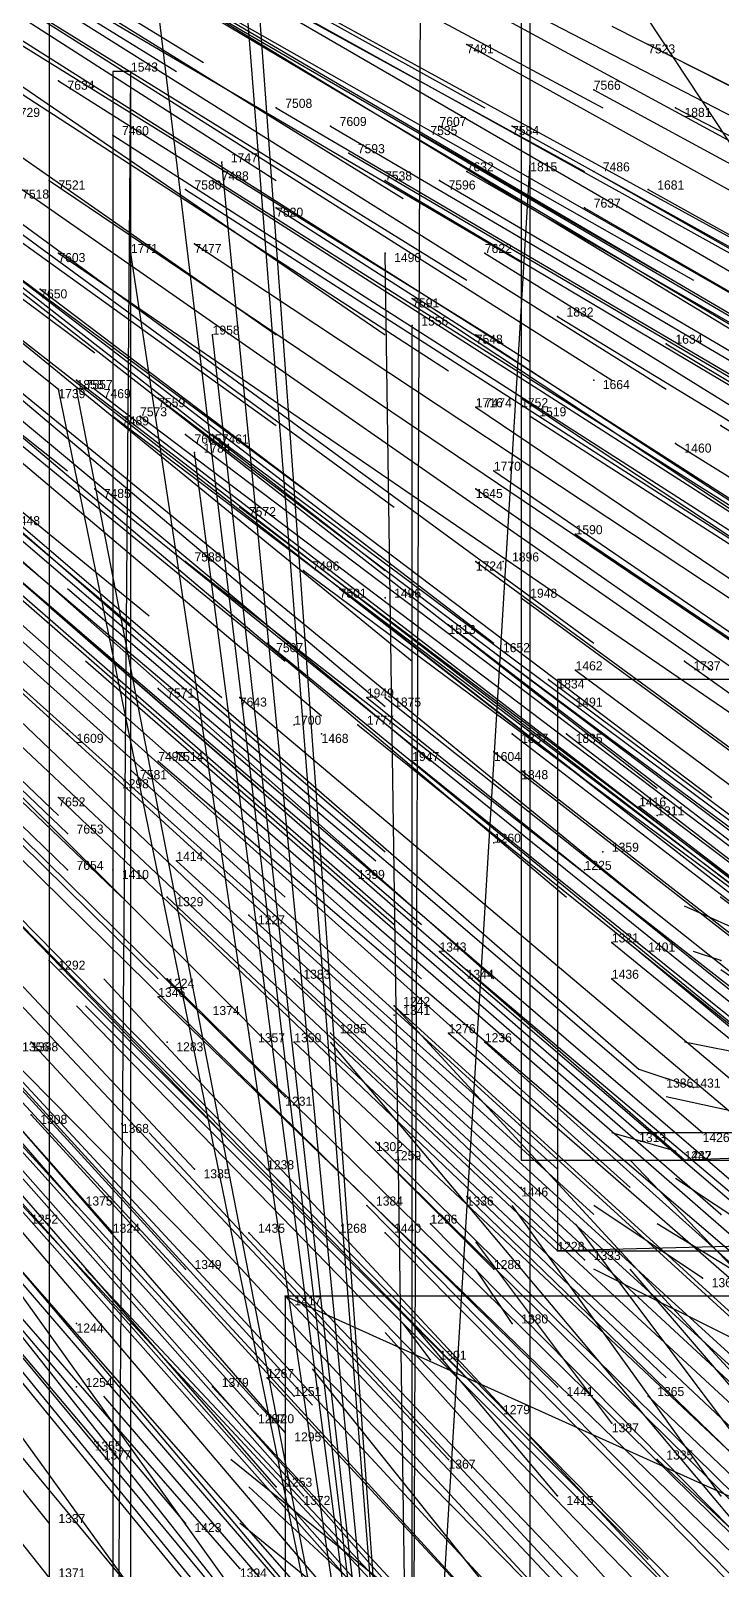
# Model space of a CAD drawing. Extents: x -0.5 to 0.59, y -0.5 to 0.59.
# Drawn here: x 0.26 to 0.3361, y -0.3351 to -0.1655 of the extents above; entities that cross this region are included whole.
import ezdxf

# ---------------------------------------------------------------- set-up
doc = ezdxf.new("R2010")
doc.units = 0
for name, color, linetype in [('Clients', 3, 'CONTINUOUS'), ('Facilities', 3, 'CONTINUOUS'), ('Facilities_lines', 3, 'CONTINUOUS'), ('Min_max_boxes', 1, 'CONTINUOUS'), ('Normals', 1, 'CONTINUOUS'), ('Source_points', 5, 'CONTINUOUS'), ('Text', 3, 'CONTINUOUS')]:
    doc.layers.add(name, color=color, linetype=linetype)

msp = doc.modelspace()

# ---------------------------------------------------------------- linework, layer by layer
at = {"layer": 'Clients', "color": 5}
for p in [(0.271, -0.17, -1.25), (0.281, -0.18, -1.25), (0.315, -0.18, -1.25), (0.271, -0.19, -1.25), (0.299, -0.19, -1.25), (0.302, -0.198, -1.25), (0.28, -0.199, -1.25), (0.263, -0.205, -1.25), (0.265, -0.205, -1.25), (0.278, -0.212, -1.25), (0.327, -0.287, -1.087), (0.332, -0.29, -1.101), (0.318, -0.3, -1.092), (0.288, -0.305, -1.05)]:
    msp.add_point(p, dxfattribs=at)
at = {"layer": 'Facilities', "color": 3}
for p in [(0.308, -0.167, -0.876), (0.328, -0.167, -0.92), (0.263, -0.171, -0.786), (0.322, -0.172, -0.911), (0.287, -0.174, -0.84), (0.331, -0.174, -0.936), (0.293, -0.176, -0.855), (0.305, -0.176, -0.88), (0.313, -0.176, -0.898), (0.269, -0.177, -0.806), (0.303, -0.177, -0.878), (0.295, -0.179, -0.863), (0.308, -0.181, -0.892), (0.322, -0.181, -0.923), (0.262, -0.182, -0.799), (0.277, -0.183, -0.83), (0.28, -0.182, -0.835), (0.299, -0.182, -0.875), (0.305, -0.182, -0.888), (0.328, -0.183, -0.939), (0.287, -0.185, -0.854), (0.321, -0.185, -0.927), (0.278, -0.189, -0.84), (0.263, -0.19, -0.811), (0.31, -0.19, -0.908), (0.261, -0.194, -0.813), (0.302, -0.195, -0.898), (0.318, -0.197, -0.935), (0.309, -0.199, -0.918), (0.33, -0.2, -0.965), (0.265, -0.204, -0.837), (0.267, -0.205, -0.842), (0.322, -0.204, -1.25), (0.274, -0.206, -0.857), (0.314, -0.206, -0.939), (0.269, -0.208, -0.851), (0.272, -0.208, -0.855), (0.309, -0.207, -1.25), (0.309, -0.207, -0.93), (0.315, -0.208, -0.944), (0.277, -0.21, -0.869), (0.28, -0.21, -0.876), (0.336, -0.209, -0.988), (0.331, -0.211, -0.982), (0.311, -0.214, -0.943), (0.267, -0.216, -0.86), (0.309, -0.216, -0.942), (0.283, -0.218, -0.894), (0.32, -0.221, -0.971), (0.277, -0.224, -0.89), (0.29, -0.225, -0.917), (0.309, -0.224, -0.955), (0.312, -0.224, -1.25), (0.294, -0.227, -0.928), (0.299, -0.228, -1.25), (0.314, -0.228, -0.97), (0.306, -0.231, -0.958), (0.286, -0.233, -0.923), (0.311, -0.234, -0.973), (0.332, -0.235, -1.017), (0.317, -0.237, -0.99), (0.32, -0.236, -0.993), (0.274, -0.238, -0.909), (0.283, -0.239, -0.925), (0.297, -0.239, -0.952), (0.299, -0.239, -0.958), (0.319, -0.24, -1.25), (0.289, -0.242, -1.25), (0.296, -0.242, -0.956), (0.264, -0.243, -1.25), (0.292, -0.243, -1.25), (0.313, -0.243, -0.991), (0.319, -0.243, -1.003), (0.276, -0.245, -0.922), (0.311, -0.245, -0.99), (0.271, -0.247, -0.918), (0.274, -0.246, -0.92), (0.302, -0.246, -0.974), (0.314, -0.247, -0.999), (0.269, -0.248, -1.25), (0.263, -0.25, -0.907), (0.327, -0.251, -1.029), (0.329, -0.252, -1.25), (0.264, -0.254, -0.916), (0.311, -0.255, -1.25), (0.323, -0.256, -1.25), (0.276, -0.257, -0.942), (0.264, -0.258, -0.923), (0.269, -0.258, -1.25), (0.296, -0.258, -1.25), (0.321, -0.258, -1.25), (0.275, -0.261, -0.949), (0.336, -0.261, -1.064), (0.284, -0.263, -0.968), (0.324, -0.266, -1.046), (0.305, -0.267, -1.012), (0.327, -0.267, -1.055), (0.262, -0.268, -0.937), (0.308, -0.269, -1.022), (0.336, -0.268, -1.25), (0.275, -0.27, -0.963), (0.289, -0.27, -0.989), (0.324, -0.27, -1.054), (0.274, -0.272, -0.964), (0.3, -0.273, -1.014), (0.279, -0.274, -1.25), (0.3, -0.274, -1.25), (0.284, -0.276, -1.25), (0.293, -0.276, -1.006), (0.306, -0.276, -1.029), (0.26, -0.277, -0.95), (0.275, -0.277, -1.25), (0.289, -0.277, -1), (0.31, -0.277, -1.039), (0.33, -0.281, -1.25), (0.288, -0.283, -1.01), (0.333, -0.282, -1.25), (0.26, -0.285, -0.965), (0.27, -0.286, -1.25), (0.298, -0.288, -1.036), (0.334, -0.287, -1.101), (0.331, -0.289, -1.25), (0.278, -0.291, -1.008), (0.286, -0.291, -1.02), (0.299, -0.29, -1.041), (0.314, -0.293, -1.25), (0.265, -0.295, -0.991), (0.297, -0.295, -1.046), (0.308, -0.294, -1.065), (0.336, -0.296, -1.119), (0.269, -0.298, -1.003), (0.284, -0.298, -1.029), (0.294, -0.298, -1.25), (0.299, -0.298, -1.055), (0.304, -0.297, -1.062), (0.321, -0.301, -1.1), (0.277, -0.302, -1.024), (0.311, -0.302, -1.083), (0.334, -0.303, -1.25), (0.265, -0.308, -1.25), (0.313, -0.308, -1.25), (0.304, -0.312, -1.25), (0.265, -0.315, -1.25), (0.28, -0.315, -1.054), (0.286, -0.314, -1.061), (0.318, -0.315, -1.12), (0.289, -0.316, -1.07), (0.311, -0.317, -1.111), (0.328, -0.316, -1.138), (0.285, -0.318, -1.067), (0.286, -0.318, -1.069), (0.288, -0.32, -1.077), (0.324, -0.319, -1.25), (0.267, -0.321, -1.25), (0.268, -0.322, -1.047), (0.306, -0.323, -1.112), (0.329, -0.323, -1.153), (0.287, -0.326, -1.086), (0.29, -0.327, -1.092), (0.318, -0.327, -1.25), (0.336, -0.327, -1.25), (0.262, -0.33, -1.053), (0.277, -0.33, -1.078), (0.283, -0.335, -1.096)]:
    msp.add_point(p, dxfattribs=at)
at = {"layer": 'Facilities_lines', "color": 3}
for p, q in [((0.302, -0.395, -1.25), (0.303, -0.139, -1.25)), ((0.409, -0.287, -1.25), (0.314, -0.143, -1.25)), ((0.302, -0.395, -1.25), (0.283, -0.153, -1.25)), ((0.302, -0.395, -1.25), (0.285, -0.161, -1.25)), ((0.302, -0.395, -1.25), (0.274, -0.163, -1.25)), ((0.269, -0.42, -1.25), (0.271, -0.17, -1.25)), ((0.302, -0.395, -1.25), (0.281, -0.18, -1.25)), ((0.302, -0.395, -1.25), (0.315, -0.18, -1.25)), ((0.302, -0.395, -1.25), (0.271, -0.19, -1.25)), ((0.302, -0.395, -1.25), (0.299, -0.19, -1.25)), ((0.302, -0.395, -1.25), (0.302, -0.198, -1.25)), ((0.302, -0.395, -1.25), (0.28, -0.199, -1.25)), ((0.302, -0.395, -1.25), (0.263, -0.205, -1.25)), ((0.302, -0.395, -1.25), (0.265, -0.205, -1.25)), ((0.302, -0.395, -1.25), (0.278, -0.212, -1.25)), ((0.409, -0.287, -1.25), (0.327, -0.287, -1.087)), ((0.409, -0.287, -1.25), (0.332, -0.29, -1.101)), ((0.398, -0.298, -1.244), (0.318, -0.3, -1.092)), ((0.359, -0.337, -1.232), (0.288, -0.305, -1.05))]:
    msp.add_line(p, q, dxfattribs=at)
at = {"layer": 'Min_max_boxes', "color": 1}
for p, q in [((0.314, -0.08, -1.25), (0.314, -0.29, -1.25)), ((0.314, -0.08, -1.087), (0.314, -0.29, -1.087)), ((0.262, -0.139, -1.25), (0.262, -0.395, -1.25)), ((0.262, -0.139, -1.093), (0.262, -0.395, -1.093)), ((0.315, -0.395, -1.25), (0.315, -0.139, -1.25)), ((0.315, -0.395, -1.093), (0.315, -0.139, -1.093)), ((0.271, -0.17, -1.25), (0.269, -0.17, -1.25)), ((0.269, -0.17, -1.25), (0.269, -0.42, -1.25)), ((0.271, -0.17, -1.25), (0.269, -0.17, -1.25)), ((0.269, -0.17, -1.25), (0.269, -0.42, -1.25)), ((0.269, -0.17, -1.25), (0.269, -0.17, -1.25)), ((0.271, -0.42, -1.25), (0.271, -0.17, -1.25)), ((0.271, -0.42, -1.25), (0.271, -0.17, -1.25)), ((0.271, -0.17, -1.25), (0.271, -0.17, -1.25)), ((0.398, -0.237, -1.244), (0.318, -0.237, -1.244)), ((0.318, -0.237, -1.244), (0.318, -0.3, -1.244)), ((0.398, -0.237, -1.084), (0.318, -0.237, -1.084)), ((0.318, -0.237, -1.084), (0.318, -0.3, -1.084)), ((0.318, -0.237, -1.244), (0.318, -0.237, -1.084)), ((0.314, -0.29, -1.25), (0.425, -0.29, -1.25)), ((0.314, -0.29, -1.087), (0.425, -0.29, -1.087)), ((0.314, -0.29, -1.25), (0.314, -0.29, -1.087)), ((0.318, -0.3, -1.244), (0.398, -0.3, -1.244)), ((0.318, -0.3, -1.084), (0.398, -0.3, -1.084)), ((0.318, -0.3, -1.244), (0.318, -0.3, -1.084)), ((0.359, -0.305, -1.232), (0.288, -0.305, -1.232)), ((0.288, -0.305, -1.232), (0.288, -0.337, -1.232)), ((0.359, -0.305, -1.05), (0.288, -0.305, -1.05)), ((0.288, -0.305, -1.05), (0.288, -0.337, -1.05)), ((0.288, -0.305, -1.232), (0.288, -0.305, -1.05))]:
    msp.add_line(p, q, dxfattribs=at)
at = {"layer": 'Normals', "color": 1}
for p, q in [((0.199, -0.12, -0.582), (0.279, -0.169, -0.545)), ((0.197, -0.121, -0.578), (0.276, -0.17, -0.541)), ((0.229, -0.129, -0.656), (0.31, -0.174, -0.619)), ((0.241, -0.13, -0.686), (0.323, -0.174, -0.649)), ((0.209, -0.132, -0.618), (0.287, -0.182, -0.58)), ((0.222, -0.135, -0.651), (0.301, -0.184, -0.613)), ((0.239, -0.136, -0.688), (0.321, -0.181, -0.651)), ((0.229, -0.144, -0.676), (0.308, -0.193, -0.638)), ((0.234, -0.144, -0.688), (0.314, -0.191, -0.65)), ((0.192, -0.145, -0.602), (0.267, -0.201, -0.565)), ((0.248, -0.145, -0.719), (0.329, -0.192, -0.682)), ((0.256, -0.145, -0.736), (0.337, -0.19, -0.699)), ((0.19, -0.147, -0.602), (0.263, -0.205, -0.563)), ((0.211, -0.146, -0.642), (0.287, -0.199, -0.604)), ((0.223, -0.147, -0.667), (0.299, -0.199, -0.628)), ((0.252, -0.147, -0.729), (0.333, -0.193, -0.692)), ((0.26, -0.146, -0.746), (0.342, -0.191, -0.709)), ((0.233, -0.151, -0.695), (0.312, -0.2, -0.657)), ((0.236, -0.152, -0.703), (0.315, -0.202, -0.666)), ((0.268, -0.152, -0.772), (0.349, -0.199, -0.734)), ((0.291, -0.151, -0.821), (0.374, -0.194, -0.784)), ((0.229, -0.153, -0.688), (0.306, -0.203, -0.649)), ((0.245, -0.154, -0.725), (0.324, -0.204, -0.688)), ((0.264, -0.154, -0.763), (0.343, -0.202, -0.726)), ((0.212, -0.155, -0.657), (0.287, -0.209, -0.618)), ((0.252, -0.156, -0.74), (0.33, -0.205, -0.703)), ((0.192, -0.157, -0.62), (0.264, -0.214, -0.582)), ((0.27, -0.158, -0.781), (0.349, -0.205, -0.743)), ((0.216, -0.161, -0.673), (0.29, -0.216, -0.635)), ((0.278, -0.162, -0.804), (0.358, -0.209, -0.767)), ((0.225, -0.163, -0.696), (0.3, -0.218, -0.658)), ((0.31, -0.163, -0.875), (0.391, -0.207, -0.838)), ((0.324, -0.165, -0.908), (0.407, -0.207, -0.871)), ((0.308, -0.167, -0.876), (0.389, -0.212, -0.838)), ((0.328, -0.167, -0.92), (0.411, -0.209, -0.883)), ((0.226, -0.168, -0.705), (0.299, -0.225, -0.667)), ((0.2, -0.171, -0.658), (0.271, -0.231, -0.621)), ((0.201, -0.171, -0.659), (0.273, -0.23, -0.622)), ((0.263, -0.171, -0.786), (0.342, -0.221, -0.748)), ((0.271, -0.17, -1.25), (0.271, -0.17, -1.15)), ((0.322, -0.172, -0.911), (0.403, -0.216, -0.874)), ((0.287, -0.174, -0.84), (0.367, -0.221, -0.802)), ((0.331, -0.174, -0.936), (0.414, -0.217, -0.899)), ((0.216, -0.176, -0.696), (0.288, -0.235, -0.659)), ((0.293, -0.176, -0.855), (0.373, -0.223, -0.817)), ((0.305, -0.176, -0.88), (0.385, -0.222, -0.842)), ((0.313, -0.176, -0.898), (0.394, -0.221, -0.861)), ((0.231, -0.177, -0.726), (0.302, -0.235, -0.689)), ((0.238, -0.177, -0.741), (0.311, -0.233, -0.704)), ((0.247, -0.178, -0.76), (0.322, -0.233, -0.723)), ((0.269, -0.177, -0.806), (0.347, -0.227, -0.768)), ((0.303, -0.177, -0.878), (0.383, -0.224, -0.84)), ((0.211, -0.179, -0.691), (0.281, -0.239, -0.654)), ((0.295, -0.179, -0.863), (0.375, -0.226, -0.826)), ((0.221, -0.181, -0.713), (0.292, -0.241, -0.676)), ((0.228, -0.18, -0.726), (0.299, -0.24, -0.688)), ((0.281, -0.18, -1.25), (0.281, -0.18, -1.15)), ((0.308, -0.181, -0.892), (0.388, -0.227, -0.854)), ((0.315, -0.18, -1.25), (0.315, -0.18, -1.15)), ((0.322, -0.181, -0.923), (0.403, -0.227, -0.886)), ((0.259, -0.183, -0.793), (0.335, -0.236, -0.755)), ((0.262, -0.182, -0.799), (0.339, -0.234, -0.761)), ((0.277, -0.183, -0.83), (0.355, -0.233, -0.793)), ((0.28, -0.182, -0.835), (0.358, -0.232, -0.798)), ((0.299, -0.182, -0.875), (0.378, -0.229, -0.837)), ((0.305, -0.182, -0.888), (0.385, -0.229, -0.851)), ((0.328, -0.183, -0.939), (0.409, -0.228, -0.902)), ((0.232, -0.186, -0.744), (0.304, -0.246, -0.707)), ((0.287, -0.185, -0.854), (0.365, -0.235, -0.816)), ((0.321, -0.185, -0.927), (0.402, -0.232, -0.89)), ((0.196, -0.188, -0.679), (0.263, -0.252, -0.642)), ((0.215, -0.188, -0.714), (0.285, -0.249, -0.677)), ((0.278, -0.189, -0.84), (0.355, -0.24, -0.803)), ((0.264, -0.254, -0.916), (0.197, -0.19, -0.953)), ((0.248, -0.191, -0.782), (0.321, -0.248, -0.745)), ((0.263, -0.19, -0.811), (0.339, -0.242, -0.773)), ((0.271, -0.19, -1.25), (0.271, -0.19, -1.15)), ((0.299, -0.19, -1.25), (0.299, -0.19, -1.15)), ((0.31, -0.19, -0.908), (0.389, -0.239, -0.872)), ((0.264, -0.258, -0.923), (0.197, -0.193, -0.96)), ((0.256, -0.192, -0.8), (0.329, -0.249, -0.762)), ((0.261, -0.194, -0.813), (0.335, -0.25, -0.775)), ((0.302, -0.195, -0.898), (0.379, -0.246, -0.861)), ((0.229, -0.196, -0.753), (0.299, -0.256, -0.716)), ((0.203, -0.197, -0.708), (0.27, -0.261, -0.671)), ((0.227, -0.197, -0.752), (0.298, -0.257, -0.715)), ((0.302, -0.198, -1.25), (0.302, -0.198, -1.15)), ((0.318, -0.197, -0.935), (0.397, -0.245, -0.898)), ((0.219, -0.199, -0.74), (0.288, -0.261, -0.702)), ((0.28, -0.199, -1.25), (0.28, -0.199, -1.15)), ((0.309, -0.199, -0.918), (0.387, -0.25, -0.882)), ((0.33, -0.2, -0.965), (0.41, -0.248, -0.928)), ((0.248, -0.201, -0.798), (0.319, -0.261, -0.761)), ((0.23, -0.203, -0.768), (0.3, -0.264, -0.731)), ((0.256, -0.203, -0.818), (0.328, -0.262, -0.78)), ((0.208, -0.205, -0.73), (0.274, -0.27, -0.692)), ((0.233, -0.204, -0.773), (0.303, -0.264, -0.736)), ((0.263, -0.205, -1.25), (0.263, -0.205, -1.15)), ((0.265, -0.204, -0.837), (0.339, -0.261, -0.801)), ((0.265, -0.205, -1.25), (0.265, -0.205, -1.15)), ((0.267, -0.205, -0.842), (0.341, -0.262, -0.806)), ((0.322, -0.204, -1.25), (0.322, -0.204, -1.15)), ((0.274, -0.206, -0.857), (0.348, -0.262, -0.82)), ((0.314, -0.206, -0.939), (0.391, -0.257, -0.902)), ((0.233, -0.208, -0.781), (0.303, -0.27, -0.744)), ((0.241, -0.208, -0.796), (0.311, -0.27, -0.76)), ((0.269, -0.208, -0.851), (0.343, -0.264, -0.814)), ((0.272, -0.208, -0.855), (0.346, -0.264, -0.819)), ((0.309, -0.207, -1.25), (0.309, -0.207, -1.15)), ((0.309, -0.207, -0.93), (0.386, -0.259, -0.893)), ((0.315, -0.208, -0.944), (0.393, -0.258, -0.906)), ((0.277, -0.21, -0.869), (0.351, -0.266, -0.832)), ((0.28, -0.21, -0.876), (0.355, -0.266, -0.84)), ((0.336, -0.209, -0.988), (0.415, -0.258, -0.951)), ((0.331, -0.211, -0.982), (0.41, -0.26, -0.945)), ((0.278, -0.212, -1.25), (0.278, -0.212, -1.15)), ((0.311, -0.214, -0.943), (0.387, -0.266, -0.905)), ((0.267, -0.216, -0.86), (0.34, -0.275, -0.823)), ((0.309, -0.216, -0.942), (0.385, -0.269, -0.905)), ((0.288, -0.283, -1.01), (0.222, -0.218, -1.048)), ((0.283, -0.218, -0.894), (0.357, -0.274, -0.857)), ((0.257, -0.219, -0.844), (0.327, -0.28, -0.807)), ((0.217, -0.221, -0.774), (0.282, -0.288, -0.737)), ((0.32, -0.221, -0.971), (0.397, -0.273, -0.934)), ((0.265, -0.295, -0.991), (0.204, -0.225, -1.029)), ((0.278, -0.291, -1.008), (0.215, -0.224, -1.045)), ((0.277, -0.224, -0.89), (0.35, -0.281, -0.853)), ((0.29, -0.225, -0.917), (0.364, -0.28, -0.879)), ((0.309, -0.224, -0.955), (0.384, -0.279, -0.917)), ((0.312, -0.224, -1.25), (0.312, -0.224, -1.15)), ((0.327, -0.287, -1.087), (0.257, -0.226, -1.125)), ((0.334, -0.287, -1.101), (0.264, -0.227, -1.139)), ((0.294, -0.227, -0.928), (0.367, -0.284, -0.891)), ((0.269, -0.298, -1.003), (0.207, -0.228, -1.04)), ((0.224, -0.228, -0.799), (0.289, -0.294, -0.762)), ((0.299, -0.228, -1.25), (0.299, -0.228, -1.15)), ((0.314, -0.228, -0.97), (0.389, -0.283, -0.933)), ((0.249, -0.229, -0.847), (0.318, -0.291, -0.809)), ((0.332, -0.29, -1.101), (0.262, -0.229, -1.139)), ((0.257, -0.231, -0.863), (0.326, -0.293, -0.825)), ((0.306, -0.231, -0.958), (0.379, -0.287, -0.92)), ((0.277, -0.302, -1.024), (0.214, -0.233, -1.061)), ((0.254, -0.234, -0.862), (0.322, -0.296, -0.824)), ((0.286, -0.233, -0.923), (0.358, -0.292, -0.885)), ((0.311, -0.234, -0.973), (0.385, -0.289, -0.936)), ((0.336, -0.296, -1.119), (0.266, -0.235, -1.156)), ((0.332, -0.235, -1.017), (0.408, -0.289, -0.98)), ((0.311, -0.302, -1.083), (0.245, -0.236, -1.12)), ((0.318, -0.3, -1.092), (0.25, -0.236, -1.129)), ((0.321, -0.301, -1.1), (0.254, -0.237, -1.137)), ((0.317, -0.237, -0.99), (0.392, -0.293, -0.953)), ((0.32, -0.236, -0.993), (0.394, -0.291, -0.957)), ((0.274, -0.238, -0.909), (0.345, -0.299, -0.872)), ((0.283, -0.239, -0.925), (0.354, -0.299, -0.888)), ((0.297, -0.239, -0.952), (0.369, -0.297, -0.915)), ((0.299, -0.239, -0.958), (0.372, -0.297, -0.92)), ((0.319, -0.24, -1.25), (0.319, -0.24, -1.15)), ((0.289, -0.242, -1.25), (0.289, -0.242, -1.15)), ((0.296, -0.242, -0.956), (0.368, -0.3, -0.919)), ((0.264, -0.243, -1.25), (0.264, -0.243, -1.15)), ((0.292, -0.243, -1.25), (0.292, -0.243, -1.15)), ((0.313, -0.243, -0.991), (0.387, -0.3, -0.955)), ((0.319, -0.243, -1.003), (0.393, -0.3, -0.966)), ((0.276, -0.245, -0.922), (0.346, -0.306, -0.885)), ((0.311, -0.245, -0.99), (0.384, -0.302, -0.953)), ((0.271, -0.247, -0.918), (0.34, -0.31, -0.881)), ((0.274, -0.246, -0.92), (0.344, -0.306, -0.882)), ((0.302, -0.246, -0.974), (0.374, -0.304, -0.937)), ((0.314, -0.247, -0.999), (0.387, -0.304, -0.962)), ((0.285, -0.318, -1.067), (0.223, -0.249, -1.104)), ((0.286, -0.318, -1.069), (0.223, -0.249, -1.106)), ((0.289, -0.316, -1.07), (0.226, -0.248, -1.107)), ((0.228, -0.248, -0.843), (0.291, -0.317, -0.808)), ((0.269, -0.248, -1.25), (0.269, -0.248, -1.15)), ((0.288, -0.32, -1.077), (0.227, -0.25, -1.113)), ((0.318, -0.315, -1.12), (0.252, -0.25, -1.157)), ((0.263, -0.25, -0.907), (0.33, -0.314, -0.87)), ((0.268, -0.322, -1.047), (0.208, -0.251, -1.084)), ((0.311, -0.317, -1.111), (0.246, -0.251, -1.147)), ((0.327, -0.251, -1.029), (0.4, -0.307, -0.993)), ((0.329, -0.252, -1.25), (0.329, -0.252, -1.15)), ((0.287, -0.326, -1.086), (0.226, -0.256, -1.122)), ((0.306, -0.323, -1.112), (0.242, -0.255, -1.149)), ((0.311, -0.255, -1.25), (0.311, -0.255, -1.15)), ((0.323, -0.256, -1.25), (0.323, -0.256, -1.15)), ((0.29, -0.327, -1.092), (0.228, -0.257, -1.129)), ((0.276, -0.257, -0.942), (0.344, -0.319, -0.905)), ((0.262, -0.33, -1.053), (0.204, -0.258, -1.091)), ((0.277, -0.33, -1.078), (0.217, -0.259, -1.115)), ((0.269, -0.258, -1.25), (0.269, -0.258, -1.15)), ((0.296, -0.258, -1.25), (0.296, -0.258, -1.15)), ((0.321, -0.258, -1.25), (0.321, -0.258, -1.15)), ((0.275, -0.261, -0.949), (0.343, -0.325, -0.913)), ((0.336, -0.261, -1.064), (0.41, -0.317, -1.027)), ((0.35, -0.27, -1.25), (0.332, -0.262, -1.152)), ((0.262, -0.336, -1.065), (0.204, -0.263, -1.103)), ((0.284, -0.263, -0.968), (0.353, -0.326, -0.931)), ((0.27, -0.336, -1.079), (0.211, -0.265, -1.116)), ((0.283, -0.335, -1.096), (0.222, -0.265, -1.133)), ((0.324, -0.266, -1.046), (0.395, -0.324, -1.009)), ((0.305, -0.267, -1.012), (0.375, -0.327, -0.975)), ((0.327, -0.267, -1.055), (0.398, -0.326, -1.018)), ((0.336, -0.268, -1.25), (0.333, -0.267, -1.15)), ((0.262, -0.268, -0.937), (0.328, -0.334, -0.9)), ((0.308, -0.269, -1.022), (0.379, -0.329, -0.986)), ((0.391, -0.307, -1.243), (0.336, -0.269, -1.169)), ((0.299, -0.34, -1.133), (0.238, -0.271, -1.171)), ((0.335, -0.342, -1.197), (0.268, -0.27, -1.214)), ((0.275, -0.27, -0.963), (0.341, -0.335, -0.927)), ((0.289, -0.27, -0.989), (0.357, -0.333, -0.951)), ((0.324, -0.27, -1.054), (0.395, -0.33, -1.017)), ((0.304, -0.342, -1.145), (0.243, -0.273, -1.182)), ((0.334, -0.344, -1.199), (0.265, -0.273, -1.213)), ((0.336, -0.343, -1.2), (0.266, -0.273, -1.21)), ((0.274, -0.272, -0.964), (0.34, -0.336, -0.927)), ((0.3, -0.273, -1.014), (0.368, -0.335, -0.976)), ((0.359, -0.337, -1.232), (0.3, -0.273, -1.183)), ((0.279, -0.274, -1.25), (0.279, -0.274, -1.15)), ((0.3, -0.274, -1.25), (0.3, -0.274, -1.15)), ((0.284, -0.276, -1.25), (0.284, -0.276, -1.15)), ((0.293, -0.276, -1.006), (0.361, -0.339, -0.969)), ((0.306, -0.276, -1.029), (0.376, -0.337, -0.992)), ((0.29, -0.349, -1.135), (0.231, -0.278, -1.172)), ((0.255, -0.277, -0.942), (0.318, -0.345, -0.904)), ((0.326, -0.348, -1.193), (0.257, -0.278, -1.211)), ((0.26, -0.277, -0.95), (0.323, -0.345, -0.912)), ((0.275, -0.277, -1.25), (0.275, -0.277, -1.15)), ((0.289, -0.277, -1), (0.356, -0.34, -0.962)), ((0.351, -0.346, -1.232), (0.293, -0.277, -1.188)), ((0.31, -0.277, -1.039), (0.379, -0.339, -1.002)), ((0.352, -0.281, -1.25), (0.332, -0.277, -1.152)), ((0.301, -0.352, -1.158), (0.241, -0.281, -1.195)), ((0.309, -0.352, -1.172), (0.246, -0.281, -1.202)), ((0.33, -0.281, -1.25), (0.327, -0.28, -1.15)), ((0.333, -0.282, -1.25), (0.327, -0.28, -1.15)), ((0.348, -0.287, -1.25), (0.33, -0.283, -1.152)), ((0.293, -0.356, -1.152), (0.234, -0.284, -1.189)), ((0.294, -0.356, -1.155), (0.235, -0.284, -1.192)), ((0.307, -0.357, -1.176), (0.243, -0.284, -1.203)), ((0.305, -0.357, -1.175), (0.243, -0.285, -1.203)), ((0.311, -0.359, -1.188), (0.248, -0.285, -1.212)), ((0.26, -0.285, -0.965), (0.323, -0.354, -0.928)), ((0.27, -0.286, -1.25), (0.27, -0.286, -1.15)), ((0.303, -0.365, -1.186), (0.242, -0.288, -1.203)), ((0.339, -0.358, -1.233), (0.273, -0.287, -1.211)), ((0.298, -0.288, -1.036), (0.364, -0.353, -0.999)), ((0.331, -0.289, -1.25), (0.324, -0.287, -1.15)), ((0.307, -0.372, -1.206), (0.249, -0.291, -1.213)), ((0.286, -0.291, -1.02), (0.351, -0.357, -0.982)), ((0.299, -0.29, -1.041), (0.365, -0.355, -1.004)), ((0.369, -0.335, -1.25), (0.326, -0.29, -1.171)), ((0.314, -0.293, -1.25), (0.314, -0.293, -1.15)), ((0.346, -0.302, -1.25), (0.331, -0.292, -1.152)), ((0.326, -0.367, -1.227), (0.259, -0.295, -1.209)), ((0.297, -0.295, -1.046), (0.362, -0.361, -1.01)), ((0.308, -0.294, -1.065), (0.375, -0.359, -1.028)), ((0.336, -0.327, -1.25), (0.313, -0.295, -1.158)), ((0.334, -0.303, -1.25), (0.322, -0.295, -1.151)), ((0.284, -0.298, -1.029), (0.348, -0.365, -0.992)), ((0.294, -0.298, -1.25), (0.294, -0.298, -1.15)), ((0.299, -0.298, -1.055), (0.364, -0.364, -1.018)), ((0.304, -0.297, -1.062), (0.369, -0.363, -1.025)), ((0.356, -0.345, -1.25), (0.32, -0.297, -1.17)), ((0.355, -0.313, -1.25), (0.329, -0.297, -1.155)), ((0.324, -0.319, -1.25), (0.309, -0.299, -1.153)), ((0.326, -0.366, -1.25), (0.266, -0.302, -1.202)), ((0.313, -0.308, -1.25), (0.309, -0.302, -1.15)), ((0.342, -0.312, -1.25), (0.322, -0.302, -1.152)), ((0.356, -0.337, -1.25), (0.326, -0.302, -1.162)), ((0.305, -0.384, -1.227), (0.247, -0.304, -1.216)), ((0.288, -0.305, -1.05), (0.352, -0.373, -1.013)), ((0.265, -0.308, -1.25), (0.265, -0.308, -1.15)), ((0.304, -0.312, -1.25), (0.301, -0.308, -1.15)), ((0.318, -0.327, -1.25), (0.302, -0.308, -1.153)), ((0.325, -0.338, -1.25), (0.299, -0.309, -1.158)), ((0.311, -0.338, -1.25), (0.291, -0.313, -1.155)), ((0.265, -0.315, -1.25), (0.265, -0.315, -1.15)), ((0.28, -0.315, -1.054), (0.343, -0.383, -1.016)), ((0.286, -0.314, -1.061), (0.349, -0.382, -1.024)), ((0.323, -0.38, -1.246), (0.268, -0.316, -1.192)), ((0.328, -0.316, -1.138), (0.395, -0.38, -1.101)), ((0.267, -0.321, -1.25), (0.267, -0.321, -1.15)), ((0.308, -0.344, -1.25), (0.282, -0.323, -1.156)), ((0.329, -0.323, -1.153), (0.397, -0.387, -1.116)), ((0.31, -0.35, -1.25), (0.284, -0.326, -1.156)), ((0.31, -0.352, -1.25), (0.283, -0.33, -1.156))]:
    msp.add_line(p, q, dxfattribs=at)
at = {"layer": 'Source_points', "color": 5}
for p in [(0.308, -0.167, -0.876), (0.328, -0.167, -0.92), (0.263, -0.171, -0.786), (0.271, -0.17, -1.25), (0.322, -0.172, -0.911), (0.287, -0.174, -0.84), (0.331, -0.174, -0.936), (0.293, -0.176, -0.855), (0.305, -0.176, -0.88), (0.313, -0.176, -0.898), (0.269, -0.177, -0.806), (0.303, -0.177, -0.878), (0.295, -0.179, -0.863), (0.281, -0.18, -1.25), (0.308, -0.181, -0.892), (0.315, -0.18, -1.25), (0.322, -0.181, -0.923), (0.262, -0.182, -0.799), (0.277, -0.183, -0.83), (0.28, -0.182, -0.835), (0.299, -0.182, -0.875), (0.305, -0.182, -0.888), (0.328, -0.183, -0.939), (0.287, -0.185, -0.854), (0.321, -0.185, -0.927), (0.278, -0.189, -0.84), (0.263, -0.19, -0.811), (0.271, -0.19, -1.25), (0.299, -0.19, -1.25), (0.31, -0.19, -0.908), (0.261, -0.194, -0.813), (0.302, -0.195, -0.898), (0.302, -0.198, -1.25), (0.318, -0.197, -0.935), (0.28, -0.199, -1.25), (0.309, -0.199, -0.918), (0.33, -0.2, -0.965), (0.263, -0.205, -1.25), (0.265, -0.204, -0.837), (0.265, -0.205, -1.25), (0.267, -0.205, -0.842), (0.322, -0.204, -1.25), (0.274, -0.206, -0.857), (0.314, -0.206, -0.939), (0.269, -0.208, -0.851), (0.272, -0.208, -0.855), (0.309, -0.207, -1.25), (0.309, -0.207, -0.93), (0.315, -0.208, -0.944), (0.277, -0.21, -0.869), (0.28, -0.21, -0.876), (0.336, -0.209, -0.988), (0.331, -0.211, -0.982), (0.278, -0.212, -1.25), (0.311, -0.214, -0.943), (0.267, -0.216, -0.86), (0.309, -0.216, -0.942), (0.283, -0.218, -0.894), (0.32, -0.221, -0.971), (0.277, -0.224, -0.89), (0.29, -0.225, -0.917), (0.309, -0.224, -0.955), (0.312, -0.224, -1.25), (0.294, -0.227, -0.928), (0.299, -0.228, -1.25), (0.314, -0.228, -0.97), (0.306, -0.231, -0.958), (0.286, -0.233, -0.923), (0.311, -0.234, -0.973), (0.332, -0.235, -1.017), (0.317, -0.237, -0.99), (0.32, -0.236, -0.993), (0.274, -0.238, -0.909), (0.283, -0.239, -0.925), (0.297, -0.239, -0.952), (0.299, -0.239, -0.958), (0.319, -0.24, -1.25), (0.289, -0.242, -1.25), (0.296, -0.242, -0.956), (0.264, -0.243, -1.25), (0.292, -0.243, -1.25), (0.313, -0.243, -0.991), (0.319, -0.243, -1.003), (0.276, -0.245, -0.922), (0.311, -0.245, -0.99), (0.271, -0.247, -0.918), (0.274, -0.246, -0.92), (0.302, -0.246, -0.974), (0.314, -0.247, -0.999), (0.269, -0.248, -1.25), (0.263, -0.25, -0.907), (0.327, -0.251, -1.029), (0.329, -0.252, -1.25), (0.264, -0.254, -0.916), (0.311, -0.255, -1.25), (0.323, -0.256, -1.25), (0.276, -0.257, -0.942), (0.264, -0.258, -0.923), (0.269, -0.258, -1.25), (0.296, -0.258, -1.25), (0.321, -0.258, -1.25), (0.275, -0.261, -0.949), (0.336, -0.261, -1.064), (0.284, -0.263, -0.968), (0.324, -0.266, -1.046), (0.305, -0.267, -1.012), (0.327, -0.267, -1.055), (0.262, -0.268, -0.937), (0.308, -0.269, -1.022), (0.336, -0.268, -1.25), (0.275, -0.27, -0.963), (0.289, -0.27, -0.989), (0.324, -0.27, -1.054), (0.274, -0.272, -0.964), (0.3, -0.273, -1.014), (0.279, -0.274, -1.25), (0.3, -0.274, -1.25), (0.284, -0.276, -1.25), (0.293, -0.276, -1.006), (0.306, -0.276, -1.029), (0.26, -0.277, -0.95), (0.275, -0.277, -1.25), (0.289, -0.277, -1), (0.31, -0.277, -1.039), (0.33, -0.281, -1.25), (0.288, -0.283, -1.01), (0.333, -0.282, -1.25), (0.26, -0.285, -0.965), (0.27, -0.286, -1.25), (0.298, -0.288, -1.036), (0.327, -0.287, -1.087), (0.334, -0.287, -1.101), (0.331, -0.289, -1.25), (0.278, -0.291, -1.008), (0.286, -0.291, -1.02), (0.299, -0.29, -1.041), (0.332, -0.29, -1.101), (0.314, -0.293, -1.25), (0.265, -0.295, -0.991), (0.297, -0.295, -1.046), (0.308, -0.294, -1.065), (0.336, -0.296, -1.119), (0.269, -0.298, -1.003), (0.284, -0.298, -1.029), (0.294, -0.298, -1.25), (0.299, -0.298, -1.055), (0.304, -0.297, -1.062), (0.318, -0.3, -1.092), (0.321, -0.301, -1.1), (0.277, -0.302, -1.024), (0.311, -0.302, -1.083), (0.334, -0.303, -1.25), (0.288, -0.305, -1.05), (0.265, -0.308, -1.25), (0.313, -0.308, -1.25), (0.304, -0.312, -1.25), (0.265, -0.315, -1.25), (0.28, -0.315, -1.054), (0.286, -0.314, -1.061), (0.318, -0.315, -1.12), (0.289, -0.316, -1.07), (0.311, -0.317, -1.111), (0.328, -0.316, -1.138), (0.285, -0.318, -1.067), (0.286, -0.318, -1.069), (0.288, -0.32, -1.077), (0.324, -0.319, -1.25), (0.267, -0.321, -1.25), (0.268, -0.322, -1.047), (0.306, -0.323, -1.112), (0.329, -0.323, -1.153), (0.287, -0.326, -1.086), (0.29, -0.327, -1.092), (0.318, -0.327, -1.25), (0.336, -0.327, -1.25), (0.262, -0.33, -1.053), (0.277, -0.33, -1.078), (0.283, -0.335, -1.096)]:
    msp.add_point(p, dxfattribs=at)

# ---------------------------------------------------------------- texts
at = {"layer": 'Text', "color": 3}
for s, p in [('7481', (0.308, -0.168, -0.876)), ('7523', (0.328, -0.168, -0.92)), ('1543', (0.271, -0.17, -1.25)), ('7634', (0.264, -0.172, -0.786)), ('7566', (0.322, -0.172, -0.911)), ('1729', (0.258, -0.175, -1.25)), ('7508', (0.288, -0.174, -0.84)), ('1881', (0.332, -0.175, -0.936)), ('7460', (0.27, -0.177, -0.806)), ('7609', (0.294, -0.176, -0.855)), ('7535', (0.304, -0.177, -0.878)), ('7607', (0.305, -0.176, -0.88)), ('7584', (0.313, -0.177, -0.898)), ('7593', (0.296, -0.179, -0.863)), ('1747', (0.282, -0.18, -1.25)), ('7488', (0.281, -0.182, -0.835)), ('7538', (0.299, -0.182, -0.875)), ('7632', (0.308, -0.181, -0.892)), ('1815', (0.315, -0.181, -1.25)), ('7486', (0.323, -0.181, -0.923)), ('7518', (0.259, -0.184, -0.793)), ('7521', (0.263, -0.183, -0.799)), ('7580', (0.278, -0.183, -0.83)), ('7596', (0.306, -0.183, -0.888)), ('1681', (0.329, -0.183, -0.939)), ('7637', (0.322, -0.185, -0.927)), ('7620', (0.287, -0.186, -0.854)), ('1771', (0.271, -0.19, -1.25)), ('7477', (0.278, -0.19, -0.84)), ('7622', (0.31, -0.19, -0.908)), ('7603', (0.263, -0.191, -0.811)), ('1490', (0.3, -0.191, -1.25)), ('7650', (0.261, -0.195, -0.813)), ('7591', (0.302, -0.196, -0.898)), ('1832', (0.319, -0.197, -0.935)), ('1958', (0.28, -0.199, -1.25)), ('1556', (0.303, -0.198, -1.25)), ('7548', (0.309, -0.2, -0.918)), ('1634', (0.331, -0.2, -0.965)), ('1739', (0.263, -0.206, -1.25)), ('1858', (0.265, -0.205, -1.25)), ('7557', (0.266, -0.205, -0.837)), ('7469', (0.268, -0.206, -0.842)), ('1664', (0.323, -0.205, -1.25)), ('7559', (0.274, -0.207, -0.857)), ('1716', (0.309, -0.207, -1.25)), ('7474', (0.31, -0.207, -0.93)), ('1752', (0.314, -0.207, -0.939)), ('7489', (0.27, -0.209, -0.851)), ('7573', (0.272, -0.208, -0.855)), ('1519', (0.316, -0.208, -0.944)), ('7605', (0.278, -0.211, -0.869)), ('7461', (0.281, -0.211, -0.876)), ('1784', (0.279, -0.212, -1.25)), ('1460', (0.332, -0.212, -0.982)), ('1770', (0.311, -0.214, -0.943)), ('7485', (0.268, -0.217, -0.86)), ('1645', (0.309, -0.217, -0.942)), ('7572', (0.284, -0.219, -0.894)), ('7448', (0.258, -0.22, -0.844)), ('1590', (0.32, -0.221, -0.971)), ('7588', (0.278, -0.224, -0.89)), ('1896', (0.313, -0.224, -1.25)), ('7496', (0.291, -0.225, -0.917)), ('1724', (0.309, -0.225, -0.955)), ('7501', (0.294, -0.228, -0.928)), ('1496', (0.3, -0.228, -1.25)), ('1948', (0.315, -0.228, -0.97)), ('1513', (0.306, -0.232, -0.958)), ('7507', (0.287, -0.234, -0.923)), ('1652', (0.312, -0.234, -0.973)), ('1462', (0.32, -0.236, -0.993)), ('1737', (0.333, -0.236, -1.017)), ('1834', (0.318, -0.238, -0.99)), ('7571', (0.275, -0.239, -0.909)), ('7643', (0.283, -0.24, -0.925)), ('1949', (0.297, -0.239, -0.952)), ('1875', (0.3, -0.24, -0.958)), ('1491', (0.32, -0.24, -1.25)), ('1700', (0.289, -0.242, -1.25)), ('1777', (0.297, -0.242, -0.956)), ('1609', (0.265, -0.244, -1.25)), ('1468', (0.292, -0.244, -1.25)), ('1837', (0.314, -0.244, -0.991)), ('1835', (0.32, -0.244, -1.003)), ('7493', (0.274, -0.246, -0.92)), ('7514', (0.276, -0.246, -0.922)), ('1947', (0.302, -0.246, -0.974)), ('1604', (0.311, -0.246, -0.99)), ('7581', (0.272, -0.248, -0.918)), ('1848', (0.314, -0.248, -0.999)), ('1298', (0.27, -0.249, -1.25)), ('7652', (0.263, -0.251, -0.907)), ('1416', (0.327, -0.251, -1.029)), ('1311', (0.329, -0.252, -1.25)), ('7653', (0.265, -0.254, -0.916)), ('1260', (0.311, -0.255, -1.25)), ('1414', (0.276, -0.257, -0.942)), ('1359', (0.324, -0.256, -1.25)), ('7654', (0.265, -0.258, -0.923)), ('1225', (0.321, -0.258, -1.25)), ('1410', (0.27, -0.259, -1.25)), ('1399', (0.296, -0.259, -1.25)), ('1329', (0.276, -0.262, -0.949)), ('1227', (0.285, -0.264, -0.968)), ('1343', (0.305, -0.267, -1.012)), ('1321', (0.324, -0.266, -1.046)), ('1401', (0.328, -0.267, -1.055)), ('1292', (0.263, -0.269, -0.937)), ('1383', (0.29, -0.27, -0.989)), ('1344', (0.308, -0.27, -1.022)), ('1436', (0.324, -0.27, -1.054)), ('1346', (0.274, -0.272, -0.964)), ('1224', (0.275, -0.271, -0.963)), ('1374', (0.28, -0.274, -1.25)), ('1242', (0.301, -0.273, -1.014)), ('1341', (0.301, -0.274, -1.25)), ('1357', (0.285, -0.277, -1.25)), ('1350', (0.289, -0.277, -1)), ('1285', (0.294, -0.276, -1.006)), ('1276', (0.306, -0.276, -1.029)), ('1236', (0.31, -0.277, -1.039)), ('1356', (0.259, -0.278, -1.25)), ('1388', (0.26, -0.278, -0.95)), ('1283', (0.276, -0.278, -1.25)), ('1386', (0.33, -0.282, -1.25)), ('1431', (0.333, -0.282, -1.25)), ('1231', (0.288, -0.284, -1.01)), ('1308', (0.261, -0.286, -0.965)), ('1368', (0.27, -0.287, -1.25)), ('1302', (0.298, -0.289, -1.036)), ('1313', (0.327, -0.288, -1.087)), ('1426', (0.334, -0.288, -1.101)), ('1238', (0.286, -0.291, -1.02)), ('1259', (0.3, -0.29, -1.041)), ('1232', (0.332, -0.29, -1.25)), ('1447', (0.332, -0.29, -1.101)), ('1385', (0.279, -0.292, -1.008)), ('1446', (0.314, -0.294, -1.25)), ('1375', (0.266, -0.295, -0.991)), ('1384', (0.298, -0.295, -1.046)), ('1336', (0.308, -0.295, -1.065)), ('1252', (0.26, -0.297, -1.25)), ('1296', (0.304, -0.297, -1.062)), ('1324', (0.269, -0.298, -1.003)), ('1435', (0.285, -0.298, -1.029)), ('1268', (0.294, -0.298, -1.25)), ('1440', (0.3, -0.298, -1.055)), ('1228', (0.318, -0.3, -1.092)), ('1333', (0.322, -0.301, -1.1)), ('1349', (0.278, -0.302, -1.024)), ('1288', (0.311, -0.302, -1.083)), ('1361', (0.335, -0.304, -1.25)), ('1417', (0.289, -0.306, -1.05)), ('1244', (0.265, -0.309, -1.25)), ('1380', (0.314, -0.308, -1.25)), ('1301', (0.305, -0.312, -1.25)), ('1267', (0.286, -0.314, -1.061)), ('1254', (0.266, -0.315, -1.25)), ('1379', (0.281, -0.315, -1.054)), ('1251', (0.289, -0.316, -1.07)), ('1441', (0.319, -0.316, -1.12)), ('1365', (0.329, -0.316, -1.138)), ('1279', (0.312, -0.318, -1.111)), ('1287', (0.285, -0.319, -1.067)), ('1420', (0.286, -0.319, -1.069)), ('1295', (0.289, -0.321, -1.077)), ('1387', (0.324, -0.32, -1.25)), ('1355', (0.267, -0.322, -1.25)), ('1377', (0.268, -0.323, -1.047)), ('1335', (0.33, -0.323, -1.153)), ('1367', (0.306, -0.324, -1.112)), ('1253', (0.288, -0.326, -1.086)), ('1372', (0.29, -0.328, -1.092)), ('1415', (0.319, -0.328, -1.25)), ('1337', (0.263, -0.33, -1.053)), ('1423', (0.278, -0.331, -1.078)), ('1371', (0.263, -0.336, -1.065)), ('1394', (0.283, -0.336, -1.096))]:
    msp.add_text(s, height=0.001, dxfattribs=at).set_placement(p)

doc.saveas('drawing.dxf')
